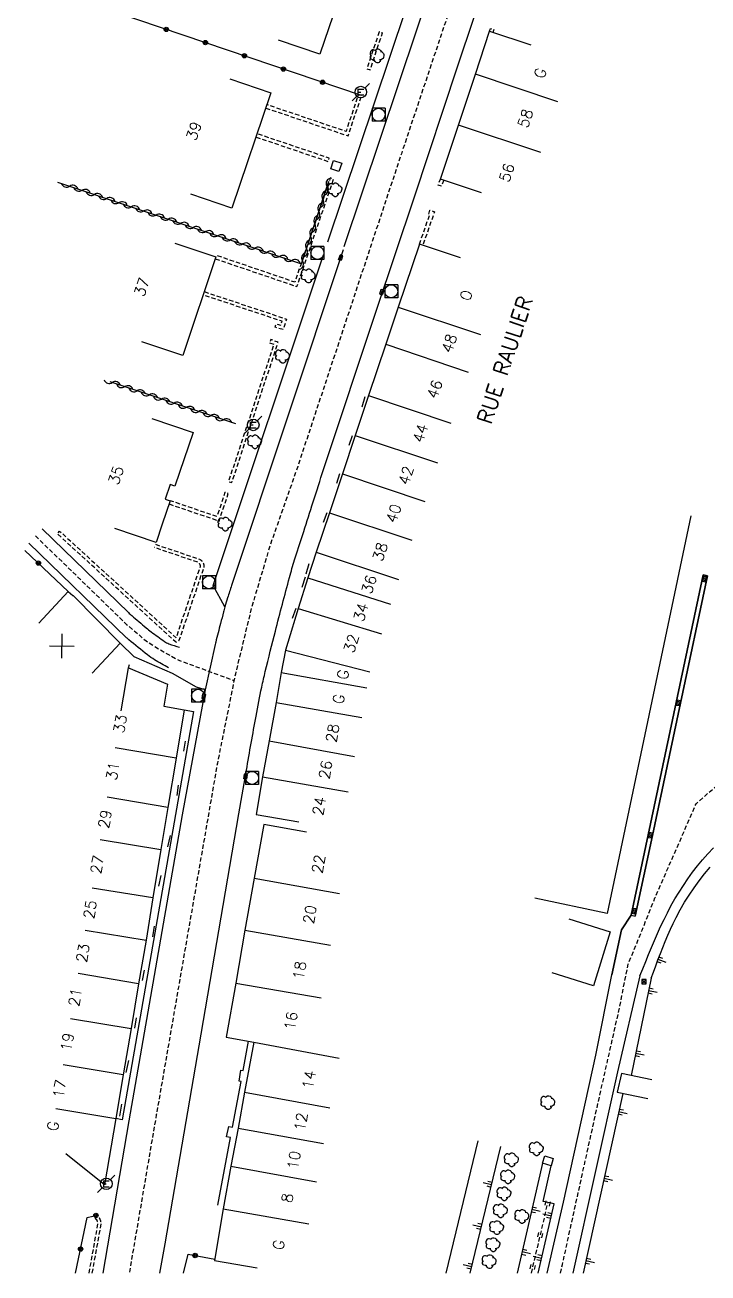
# Model space of a CAD drawing. Header units: millimetres. Extents: x 133017 to 134000, y 130000 to 131000.
# Drawn here: x 133380.3 to 133458.9, y 130000 to 130143.8 of the extents above; entities that cross this region are included whole.
import ezdxf
from ezdxf.enums import TextEntityAlignment as Align

# ---------------------------------------------------------------- set-up
doc = ezdxf.new("R2010")
doc.units = ezdxf.units.MM
doc.linetypes.add('DASHED', pattern=[0.75, 0.5, -0.25])
doc.layers.get('0').update_dxf_attribs({"linetype": 'CONTINUOUS'})
for name, color, linetype in [('W0001', 6, 'DASHED'), ('W0008', 7, 'CONTINUOUS'), ('W0100', 7, 'CONTINUOUS'), ('W0112', 1, 'DASHED'), ('W0211', 2, 'CONTINUOUS'), ('W0220', 5, 'DASHED'), ('W0300', 7, 'CONTINUOUS'), ('W0310', 3, 'CONTINUOUS'), ('W0322', 7, 'CONTINUOUS'), ('W0330', 7, 'CONTINUOUS'), ('W0400', 7, 'CONTINUOUS'), ('W0420', 7, 'CONTINUOUS'), ('W0471', 7, 'CONTINUOUS'), ('W0515', 5, 'CONTINUOUS'), ('W0989', 7, 'CONTINUOUS'), ('W0991', 7, 'CONTINUOUS'), ('W1102', 7, 'CONTINUOUS')]:
    doc.layers.add(name, color=color, linetype=linetype)
doc.styles.get("Standard").update_dxf_attribs({"font": 'romans.shx', "width": 0.85})

# ---------------------------------------------------------------- blocks, each defined once
blk = doc.blocks.new('t211o')
at = {"color": 0, "linetype": 'Continuous'}
for p, q in [((-0.29, 0.5), (-0.29, 0)), ((0, 1), (0, 0)), ((0.29, 0.5), (0.29, 0))]:
    blk.add_line(p, q, dxfattribs=at)
blk = doc.blocks.new('T400')
for p, q in [((-0.15, 0.3), (0.15, 0.3)), ((-0.15, -0.25), (-0.15, 0.3)), ((-0.15, 0.15), (0.15, 0.15)), ((-0.15, 0), (0.15, 0)), ((0.15, 0.3), (0.15, -0.25)), ((-0.15, -0.15), (0.15, -0.15)), ((-0.15, -0.25), (-0.15, -0.3)), ((-0.15, -0.3), (0.15, -0.3)), ((0.15, -0.3), (0.15, -0.25))]:
    blk.add_line(p, q)
blk = doc.blocks.new('T300')
for p, q in [((-0.8, 0.51), (-0.86, 0.34)), ((-0.86, 0.34), (-0.86, 0.17)), ((-0.86, 0.17), (-0.74, 0.06)), ((-0.69, 0.63), (-0.8, 0.51)), ((-0.8, -0.06), (-0.74, 0.06)), ((-0.74, 0.06), (-0.69, 0.11)), ((-0.57, 0.69), (-0.69, 0.63)), ((-0.46, 0.69), (-0.57, 0.69)), ((-0.29, 0.63), (-0.46, 0.69)), ((-0.29, 0.63), (-0.17, 0.74)), ((-0.23, 0.57), (-0.29, 0.63)), ((-0.17, 0.74), (-0.06, 0.8)), ((-0.06, 0.8), (0.06, 0.8)), ((0.06, 0.8), (0.23, 0.74)), ((0.23, 0.74), (0.34, 0.63)), ((0.34, 0.63), (0.4, 0.51)), ((0.46, 0.46), (0.34, 0.46)), ((0.4, 0.51), (0.4, 0.46)), ((0.57, 0.4), (0.46, 0.46)), ((0.57, 0.4), (0.69, 0.29)), ((0.69, 0.29), (0.74, 0.17)), ((0.74, 0.06), (0.69, -0.17)), ((0.74, 0.17), (0.74, 0.06)), ((-0.8, -0.17), (-0.8, -0.06)), ((-0.8, -0.23), (-0.8, -0.17)), ((-0.74, -0.34), (-0.8, -0.23)), ((-0.69, -0.4), (-0.74, -0.34)), ((-0.51, -0.46), (-0.69, -0.4)), ((-0.4, -0.46), (-0.51, -0.46)), ((-0.4, -0.46), (-0.34, -0.46)), ((-0.34, -0.46), (-0.34, -0.4)), ((-0.34, -0.51), (-0.34, -0.46)), ((-0.29, -0.63), (-0.34, -0.51)), ((-0.17, -0.74), (-0.29, -0.63)), ((-0.06, -0.8), (-0.17, -0.74)), ((0.06, -0.8), (-0.06, -0.8)), ((0.17, -0.74), (0.06, -0.8)), ((0.23, -0.69), (0.17, -0.74)), ((0.29, -0.46), (0.23, -0.46)), ((0.29, -0.63), (0.23, -0.69)), ((0.46, -0.4), (0.29, -0.46)), ((0.34, -0.51), (0.29, -0.63)), ((0.34, -0.51), (0.34, -0.46)), ((0.57, -0.34), (0.46, -0.4)), ((0.63, -0.29), (0.57, -0.34)), ((0.69, -0.17), (0.63, -0.29))]:
    blk.add_line(p, q)
blk = doc.blocks.new('t330o')
at = {"color": 0, "linetype": 'Continuous'}
for p, q in [((0.25, -0.25), (-0.25, 0.25)), ((-0.25, -0.25), (0.25, 0.25)), ((-0.25, 0.25), (-0.25, -0.25)), ((0.25, 0.25), (-0.25, 0.25)), ((0.25, -0.25), (0.25, 0.25)), ((-0.25, -0.25), (0.25, -0.25)), ((-0.25, -0.25), (-0.25, -0.25))]:
    blk.add_line(p, q, dxfattribs=at)
blk = doc.blocks.new('t220o')
at = {"color": 0, "linetype": 'Continuous'}
for p, q in [((-0.25, 0.25), (0.25, 0.25)), ((-0.25, -0.25), (0.25, -0.25))]:
    blk.add_line(p, q, dxfattribs=at)
blk = doc.blocks.new('T471')
for p, q in [((-0.333334, 0.333334), (-0.333334, -0.333334)), ((-0.333334, 0.333334), (0.333334, 0.333334)), ((-0.333334, 0), (0, 0)), ((0.500001, 0.500001), (1.000002, 1.000002)), ((-0.500001, -0.500001), (-1.000002, -1.000002)), ((-0.333334, -0.333334), (0.333334, -0.333334))]:
    blk.add_line(p, q)
blk.add_ellipse((0, 0), major_axis=(0.471405, 0.471405), ratio=1, start_param=5.4977871438, end_param=11.780972451)
blk = doc.blocks.new('T420')
for p, q in [((0.75, 0.75), (-0.75, 0.75)), ((-0.75, 0.75), (-0.75, -0.75)), ((0.75, 0.75), (0.75, -0.75)), ((0.75, -0.75), (-0.75, -0.75))]:
    blk.add_line(p, q)
blk.add_ellipse((0, 0), major_axis=(-0.53, 0.53), ratio=1, start_param=3.926991, end_param=10.210176)
blk = doc.blocks.new('t112o')
at = {"color": 0, "linetype": 'Continuous'}
for p, q in [((-0.5, 0.5), (0.5, 0.5)), ((-0.5, -0.5), (-0.5, 0.5)), ((0.5, 0.5), (0.5, -0.5)), ((0.5, -0.5), (-0.5, -0.5))]:
    blk.add_line(p, q, dxfattribs=at)
blk = doc.blocks.new('t991o')
at = {"color": 0, "linetype": 'Continuous'}
for p, q in [((-1, 1), (1, -1)), ((-1, -1), (1, 1))]:
    blk.add_line(p, q, dxfattribs=at)
blk = doc.blocks.new('t322o')
at = {"color": 0, "linetype": 'Continuous'}
for radius in [0.25, 0.15]:
    blk.add_circle((0, 0), radius, dxfattribs=at)
blk = doc.blocks.new('t310o')
at = {"color": 0, "linetype": 'Continuous'}
for centre, start, end in [((-0.5, 0.38), 216.8699, 323.1304), ((0.5, -0.37), 36.8699, 143.1303)]:
    blk.add_arc(centre, 0.625, start, end, dxfattribs=at)

msp = doc.modelspace()

# ---------------------------------------------------------------- linework, layer by layer
at = {"layer": 'W0001', "flags": 128}
for points in [[(133499.75, 130923.1), (133495.35, 130905.58), (133487.55, 130872.12), (133485.25, 130861.2), (133484.26, 130856.16), (133483.65, 130850.43), (133483.8, 130844.78), (133484.11, 130838.43), (133485.18, 130830.95), (133487.01, 130820.28), (133490.07, 130804.39), (133492.37, 130793.13), (133493.74, 130784.95), (133494.97, 130776.7), (133495.81, 130768.3), (133496.8, 130757.98), (133497.72, 130743.88), (133498.26, 130735.48), (133497.95, 130725.09), (133497.8, 130712.29), (133497.26, 130690.44), (133497.8, 130671.6), (133498.18, 130662.05), (133498.87, 130653.11), (133500.02, 130643.95), (133501.7, 130632.67), (133504.3, 130618.92), (133506.6, 130605.32), (133515.16, 130563.61), (133519.29, 130539.16), (133524.48, 130510.85), (133525.55, 130502.37), (133526.47, 130495.03), (133526.78, 130486.33), (133526.93, 130477.46), (133526.55, 130469.98), (133525.4, 130459.51), (133524.02, 130449.9), (133521.5, 130433.32), (133519.89, 130423.04), (133518.59, 130416.4), (133517.13, 130408.83), (133514.38, 130398.9), (133510.79, 130387.9), (133498.55, 130350.77), (133491.75, 130331.75), (133473.08, 130276.28), (133462.38, 130244.73), (133441.35, 130181.93), (133423.61, 130128.92), (133411.67, 130092.89), (133408.46, 130083.72), (133406.32, 130076.54), (133404.49, 130068.98), (133402.42, 130058.74), (133395.39, 130018.24), (133392.27, 130000)], [(133381.48, 130084.9), (133391.97, 130074.7), (133394.21, 130072.8), (133396.07, 130071.65), (133397.97, 130070.59), (133404.34, 130068.24)], [(133441.94, 130000), (133442.16, 130000.97), (133446.3, 130019.75), (133448.66, 130030.19), (133449.74, 130035.59), (133451.34, 130039.5), (133452.82, 130043.2), (133457.55, 130054.03), (133463.64, 130059.43)]]:
    msp.add_lwpolyline(points, dxfattribs=at)
at = {"layer": 'W0008', "flags": 128}
for points in [[(133490.75, 130337.71), (133488.33, 130330.38), (133484.66, 130319.54), (133478.44, 130301.18), (133473.83, 130287.52), (133462.35, 130253.4), (133451.73, 130221.86), (133445.19, 130202.26), (133437.05, 130178.11), (133429.56, 130155.8), (133416.99, 130118.19)], [(133484.66, 130319.54), (133482.06, 130318.18), (133471.9, 130287.87), (133469.43, 130280.65), (133468.31, 130277.54), (133466.65, 130272.42), (133466.24, 130271.27), (133460.39, 130253.86), (133456.8, 130243.15), (133455.66, 130239.78), (133450.13, 130223.14), (133443.24, 130202.83), (133434.94, 130178.02), (133427.7, 130156.27), (133415.1, 130118.75)], [(133403.29, 130076.74), (133401.92, 130079.18), (133414.64, 130117.27)], [(133419.41, 130100.92), (133419.06, 130099.73)], [(133417.95, 130096.45), (133417.57, 130095.31)], [(133416.5, 130092.06), (133416.14, 130090.94)], [(133415.01, 130087.57), (133414.62, 130086.43)], [(133412.95, 130081.67), (133412.59, 130080.49)], [(133412.53, 130080.14), (133412.15, 130078.98)], [(133411.44, 130076.56), (133411.02, 130075.4)], [(133401.02, 130067.19), (133400.01, 130067.49), (133397.26, 130069.07), (133392.82, 130070.96)], [(133398.59, 130064.89), (133399.68, 130064.68), (133391.47, 130017.66), (133390.74, 130017.8)], [(133398.72, 130061.27), (133398.51, 130060.12)], [(133397.92, 130056.21), (133397.74, 130054.99)], [(133396.98, 130050.38), (133396.69, 130049.1)], [(133395.9, 130045.79), (133395.63, 130044.56)], [(133395.16, 130039.95), (133394.96, 130038.71)], [(133393.99, 130034.88), (133393.75, 130033.71)], [(133440.42, 130000), (133442.29, 130008.18), (133446, 130025.11), (133447.86, 130034.34)], [(133451.09, 130034.23), (133448.52, 130023.17), (133443.37, 130000)], [(133393.08, 130029.4), (133392.86, 130028.19)], [(133402.47, 130007.8), (133403.92, 130015.6), (133403.48, 130015.69), (133403.75, 130016.87), (133404.15, 130016.81), (133405.15, 130022.08), (133404.94, 130022.09), (133405.12, 130023.38), (133405.4, 130023.33), (133406.02, 130026.71)], [(133392.18, 130024.47), (133391.88, 130023.08)], [(133452.47, 130022.25), (133448.96, 130022.98), (133448.48, 130020.83), (133451.99, 130020.1)], [(133391.39, 130019.47), (133391.14, 130018.05)]]:
    msp.add_lwpolyline(points, dxfattribs=at)
for points in [[(133395.8, 130000), (133396.39, 130003.38), (133400.54, 130027.51), (133404.9, 130052.9), (133405.77, 130057.92, -0.002694), (133406.88, 130064.16, -0.005052), (133407.53, 130067.48, -0.008799), (133407.94, 130069.29, -0.00341), (133409.1, 130073.94, -0.003444), (133410.73, 130080.13, -0.01062), (133411.32, 130082.13, -0.000647), (133412.23, 130084.97, 0.000541), (133413.31, 130088.37, 0.000436), (133414.5, 130092.09, -0.003558), (133414.64, 130092.55), (133420.78, 130111.02), (133425.08, 130123.85), (133430.13, 130139.05), (133439.44, 130166.87), (133457.12, 130219.74), (133479.02, 130284.83)], [(133416.9, 130117.85), (133404.06, 130079.2, 0.005474), (133403.6, 130077.77, 0.007669), (133403.29, 130076.74, 0.002259), (133403.13, 130076.14, 0.00101), (133402.78, 130074.81, 0.001081), (133402.23, 130072.68, 0.008538), (133402.17, 130072.41), (133401.02, 130067.19), (133398.36, 130052.78), (133392.24, 130017.54), (133389.24, 130000)], [(133382.25, 130085.72), (133392.19, 130076.07, 0.014336), (133392.56, 130075.74, 0.003293), (133394.21, 130074.33, 0.014979), (133394.81, 130073.85, 0.006177), (133396.32, 130072.76, 0.061045), (133396.84, 130072.48, 0.027939), (133398.06, 130072.08)], [(133396.8, 130069.71, -0.015884), (133395.18, 130070.64, -0.030534), (133394.38, 130071.2, -0.002798), (133392.24, 130072.93, -0.020956), (133391.97, 130073.17), (133380.72, 130084.08)]]:
    msp.add_lwpolyline(points, format="xyb", dxfattribs=at)
at = {"layer": 'W0008'}
for points in [[(133450.06, 130041.22), (133450.55, 130041.12), (133452.53, 130050.39), (133455.75, 130065.63), (133458.86, 130080.31), (133458.38, 130080.42), (133455.27, 130065.73), (133452.05, 130050.49), (133450.06, 130041.22), (133448.95, 130039.55), (133447.86, 130034.34), (133448.95, 130039.55), (133450.06, 130041.22), (133452.05, 130050.49), (133455.27, 130065.73), (133458.38, 130080.42), (133458.86, 130080.31), (133455.75, 130065.63), (133452.53, 130050.39), (133450.55, 130041.12)], [(133451.09, 130034.23), (133451.42, 130035.05), (133451.75, 130035.88), (133452.08, 130036.7), (133452.41, 130037.51), (133452.75, 130038.32), (133453.11, 130039.12), (133453.47, 130039.92), (133453.86, 130040.72), (133454.25, 130041.5), (133454.66, 130042.28), (133454.66, 130042.28), (133455.12, 130043.09), (133455.59, 130043.88), (133456.09, 130044.65), (133456.61, 130045.41), (133457.16, 130046.16), (133457.72, 130046.89), (133458.31, 130047.61), (133458.91, 130048.3), (133459.55, 130048.97)]]:
    msp.add_lwpolyline(points, dxfattribs=at)
at = {"layer": 'W0008', "flags": 128}
msp.add_lwpolyline([(133440.85, 130012.34), (133439.85, 130012.65), (133440.12, 130013.5), (133441.11, 130013.19)], close=True, dxfattribs=at)
at = {"layer": 'W0100', "flags": 128}
for points in [[(133414.03, 130155.29), (133418.76, 130153.67), (133414.21, 130140.38), (133409.48, 130142)], [(133432.85, 130124.42), (133428.11, 130126.01), (133430.19, 130132.21), (133432.14, 130138.07), (133433.78, 130143.03), (133438.53, 130141.46)], [(133403.86, 130137.55), (133408.59, 130135.95), (133404.1, 130122.67), (133399.36, 130124.27)], [(133397.51, 130118.64), (133402.25, 130117.05), (133398.45, 130105.67), (133393.71, 130107.25)], [(133430.43, 130116.92), (133425.69, 130118.51), (133423.26, 130111.27), (133421.83, 130106.97), (133419.82, 130101.08), (133418.3, 130096.47), (133416.82, 130092.04), (133415.33, 130087.58), (133413.81, 130083.04), (133412.84, 130080.09), (133411.74, 130076.56), (133410.55, 130072.61), (133410.27, 130071.73), (133409.78, 130069.19), (133409.19, 130065.72), (133408.39, 130061.3), (133407.62, 130057.16), (133406.88, 130052.8), (133411.82, 130051.97)], [(133394.87, 130098.42), (133399.62, 130096.83), (133397.54, 130090.63), (133396.97, 130090.83), (133396.4, 130089.14), (133396.99, 130088.94), (133396.07, 130086.26), (133395.36, 130084.15), (133390.62, 130085.76)], [(133381.84, 130074.85), (133385.25, 130078.51), (133385.77, 130078.03), (133385.8, 130078.05), (133391.21, 130072.55), (133388, 130069.1)], [(133391.35, 130064.77), (133392.17, 130069.71), (133396.66, 130067.82), (133396.24, 130065.28), (133398.59, 130064.89), (133397.67, 130059.32), (133396.72, 130053.64), (133395.9, 130048.77), (133394.98, 130043.2), (133394.22, 130038.35), (133393.35, 130033.32), (133392.48, 130028.15), (133391.59, 130022.83), (133390.74, 130017.8), (133389.44, 130010.15), (133384.98, 130013.72)], [(133412.69, 130050.78), (133407.77, 130051.68), (133406.65, 130045.47), (133405.6, 130039.5), (133404.54, 130033.4), (133403.45, 130027.17), (133406.63, 130026.59), (133405.56, 130020.85), (133404.8, 130016.7), (133403.99, 130012.31), (133403.1, 130007.41), (133402.08, 130001.45), (133407.01, 130000.61)], [(133442.89, 130040.8), (133447.67, 130039.31), (133445.73, 130033.09), (133440.96, 130034.57)]]:
    msp.add_lwpolyline(points, dxfattribs=at)
at = {"layer": 'W0100'}
msp.add_lwpolyline([(133456.94, 130087.23), (133447.3, 130041.41), (133438.97, 130043.16)], dxfattribs=at)
at = {"layer": 'W0112', "flags": 128}
for points in [[(133421.05, 130142.96), (133419.63, 130138.69), (133420.01, 130138.57), (133421.43, 130142.83)], [(133408.44, 130107.15), (133408.92, 130106.97), (133403.7, 130091.16), (133404.08, 130091.04), (133409.42, 130107.22), (133408.57, 130107.52)]]:
    msp.add_lwpolyline(points, close=True, dxfattribs=at)
for points in [[(133433.78, 130143.03), (133433.88, 130143.35), (133434.26, 130143.23), (133434.16, 130142.9)], [(133408, 130134.19), (133417.49, 130130.98), (133419.03, 130135.64), (133418.65, 130135.76), (133417.24, 130131.49), (133408.13, 130134.57)], [(133406.87, 130130.85), (133415.17, 130128.04), (133415.29, 130128.42), (133406.99, 130131.23)], [(133402.18, 130116.83), (133411.59, 130113.62), (133415.81, 130126.01), (133415.43, 130126.13), (133411.34, 130114.13), (133402.31, 130117.21)], [(133428.49, 130125.88), (133428.22, 130125.17), (133427.85, 130125.31), (133428.11, 130126.01)], [(133425.69, 130118.51), (133426.89, 130121.93), (133426.77, 130121.98), (133426.9, 130122.42), (133427.43, 130122.24), (133426.53, 130119.68), (133426.07, 130118.38)], [(133400.91, 130113.04), (133410.38, 130109.88), (133409.99, 130108.67), (133409.06, 130108.94), (133409.17, 130109.32), (133409.73, 130109.16), (133409.88, 130109.62), (133400.79, 130112.66)], [(133396.86, 130088.58), (133402.63, 130086.62), (133403.67, 130089.79), (133403.29, 130089.92), (133402.37, 130087.13), (133396.99, 130088.96)]]:
    msp.add_lwpolyline(points, dxfattribs=at)
for points in [[(133395.29, 130083.94), (133400.36, 130082.22, -0.072732), (133400.58, 130082.08, -0.072732), (133400.74, 130081.87, -0.085405), (133400.85, 130081.59, -0.085405), (133400.86, 130081.29), (133398, 130072.86), (133397.95, 130072.78, -0.062369), (133397.9, 130072.73, -0.053115), (133397.8, 130072.66, -0.125813), (133397.75, 130072.64, -0.102016), (133397.66, 130072.66, -0.081415), (133397.57, 130072.73), (133383.98, 130085.16), (133384.25, 130085.46), (133397.68, 130073.17), (133400.47, 130081.37, 0.068862), (133400.46, 130081.51, 0.085405), (133400.4, 130081.67, 0.072732), (133400.31, 130081.78, 0.062612), (133400.21, 130081.85), (133395.16, 130083.57)], [(133388.34, 130006.31, -0.045832), (133388.49, 130006.16, -0.06602), (133388.53, 130006.09, -0.030135), (133388.65, 130005.76), (133387.61, 130000)], [(133388.01, 130000), (133389.05, 130005.72, 0.112673), (133389.04, 130005.84, 0.032563), (133388.9, 130006.24, 0.06602), (133388.8, 130006.41, 0.045832), (133388.61, 130006.61), (133388.34, 130006.31)]]:
    msp.add_lwpolyline(points, format="xyb", dxfattribs=at)
at = {"layer": 'W0211', "flags": 128}
for points in [[(133428.76, 130000), (133432.44, 130015.22)], [(133431.54, 130000), (133435.07, 130014.59)], [(133439.85, 130012.65), (133438.9, 130008.48), (133436.96, 130000)], [(133439.36, 130000), (133441.22, 130007.99), (133439.94, 130008.25), (133440.85, 130012.34)]]:
    msp.add_lwpolyline(points, dxfattribs=at)
at = {"layer": 'W0220', "flags": 128}
msp.add_lwpolyline([(133438.6, 130000), (133440.5, 130008.14)], dxfattribs=at)
at = {"layer": 'W0310', "flags": 128}
for points in [[(133383.99, 130125.66), (133412.12, 130116.26), (133415.26, 130125.77)], [(133404.55, 130097.82), (133390.06, 130102.66)]]:
    msp.add_lwpolyline(points, dxfattribs=at)
at = {"layer": 'W0322', "flags": 128}
for points in [[(133419.03, 130135.64), (133390.77, 130145.2)], [(133385.25, 130078.51), (133380.26, 130083.24)], [(133392.82, 130070.96), (133391.21, 130072.55)], [(133392.17, 130069.71), (133392.29, 130070.1)], [(133386.09, 130000), (133387.42, 130006.39), (133388.72, 130006.71)], [(133398.52, 130000), (133399.06, 130002.17), (133402.11, 130001.6)]]:
    msp.add_lwpolyline(points, dxfattribs=at)
at = {"layer": 'W0515'}
msp.add_lwpolyline([(133452.38, 130033.95), (133452.64, 130034.66), (133452.91, 130035.38), (133453.16, 130036.09), (133453.44, 130036.79), (133453.72, 130037.5), (133454, 130038.2), (133454.3, 130038.9), (133454.61, 130039.59), (133454.92, 130040.27), (133455.27, 130040.95), (133455.73, 130041.83), (133456.23, 130042.7), (133456.77, 130043.54), (133457.33, 130044.38), (133457.92, 130045.19), (133458.53, 130045.98), (133459.17, 130046.75)], dxfattribs=at)
at = {"layer": 'W0515', "flags": 128}
for points in [[(133452.38, 130033.95), (133450.07, 130022.75)], [(133449.1, 130020.68), (133444.56, 130000)]]:
    msp.add_lwpolyline(points, dxfattribs=at)
at = {"layer": 'W1102', "flags": 128}
for points in [[(133441.63, 130134.92), (133432.14, 130138.07)], [(133439.68, 130129.07), (133430.19, 130132.21)], [(133423.26, 130111.27), (133432.74, 130108.1)], [(133421.83, 130106.97), (133431.31, 130103.78)], [(133419.82, 130101.08), (133429.31, 130097.9)], [(133418.3, 130096.47), (133427.79, 130093.32)], [(133416.82, 130092.04), (133426.3, 130088.87)], [(133415.33, 130087.58), (133424.81, 130084.41)], [(133413.81, 130083.04), (133423.3, 130079.89)], [(133412.84, 130080.09), (133422.36, 130077.05)], [(133411.74, 130076.56), (133421.31, 130073.63)], [(133410.27, 130071.73), (133419.98, 130069.26)], [(133409.78, 130069.19), (133419.62, 130067.4)], [(133409.19, 130065.72), (133419.04, 130064)], [(133397.67, 130059.32), (133390.65, 130060.48)], [(133408.39, 130061.3), (133418.22, 130059.5)], [(133407.62, 130057.16), (133417.47, 130055.41)], [(133396.72, 130053.64), (133389.72, 130054.82)], [(133388.91, 130049.94), (133395.9, 130048.77)], [(133406.65, 130045.47), (133416.49, 130043.72)], [(133394.98, 130043.2), (133387.99, 130044.32)], [(133387.2, 130039.51), (133394.22, 130038.35)], [(133405.6, 130039.5), (133415.46, 130037.78)], [(133393.35, 130033.32), (133386.38, 130034.51)], [(133404.54, 130033.4), (133414.39, 130031.68)], [(133385.52, 130029.32), (133392.48, 130028.15)], [(133406.63, 130026.59), (133416.46, 130024.75)], [(133391.59, 130022.83), (133384.65, 130024)], [(133405.56, 130020.85), (133415.39, 130019.04)], [(133383.82, 130018.96), (133390.74, 130017.8)], [(133404.8, 130016.7), (133414.64, 130014.91)], [(133403.99, 130012.31), (133413.83, 130010.5)], [(133403.1, 130007.41), (133412.95, 130005.68)]]:
    msp.add_lwpolyline(points, dxfattribs=at)

# ---------------------------------------------------------------- block references
at = {"layer": 'W0112', "rotation": 71.40579209134049}
msp.add_blockref('t112o', (133416.11, 130127.51), dxfattribs=at)
at = {"layer": 'W0211'}
for p, rotation in [((133453.17, 130036.12), 249.3711868735467), ((133452.08, 130032.52), 258.3519311410008), ((133450.59, 130025.29), 258.3519311410008), ((133448.63, 130018.57), 257.6394366722614), ((133434, 130010.19), 76.42165728866964), ((133446.95, 130010.89), 257.6394366723017), ((133438.63, 130007.31), 257.129155319136), ((133440.89, 130006.59), 76.87488714994474), ((133432.83, 130005.33), 76.42165728866964), ((133437.52, 130002.43), 257.1291553191305), ((133431.72, 130000.75), 76.42165728866964), ((133439.76, 130001.73), 76.87488714965778), ((133444.87, 130001.4), 257.6394366722704)]:
    msp.add_blockref('t211o', p, dxfattribs=dict(at, rotation=rotation))
at = {"layer": 'W0220', "rotation": 76.8748871567068}
for p in [(133440.47, 130008), (133439.62, 130004.35), (133438.76, 130000.69)]:
    msp.add_blockref('t220o', p, dxfattribs=at)
at = {"layer": 'W0300'}
for p in [(133420.87, 130140.19), (133416, 130124.77), (133412.92, 130114.85), (133409.96, 130105.59), (133406.75, 130095.74), (133403.34, 130086.26), (133440.52, 130019.63), (133439.19, 130014.3), (133436.32, 130013.04), (133435.9, 130011.08), (133435.47, 130009.13), (133435.05, 130007.17), (133437.52, 130006.52), (133434.62, 130005.22), (133434.2, 130003.26), (133433.77, 130001.31)]:
    msp.add_blockref('T300', p, dxfattribs=at)
at = {"layer": 'W0310'}
for p, rotation in [((133385.41, 130125.18), 341.5198556405201), ((133386.83, 130124.71), 341.5198556405201), ((133415.05, 130125.12), 71.73948045966665), ((133388.25, 130124.23), 341.5198556405201), ((133389.68, 130123.76), 341.5198556405201), ((133391.1, 130123.28), 341.5198556405201), ((133414.58, 130123.69), 71.73948045966665), ((133392.52, 130122.81), 341.5198556405201), ((133393.94, 130122.33), 341.5198556405201), ((133395.37, 130121.86), 341.5198556405201), ((133414.11, 130122.27), 71.73948045966665), ((133396.79, 130121.38), 341.5198556405201), ((133398.21, 130120.91), 341.5198556405201), ((133399.64, 130120.43), 341.5198556405201), ((133413.64, 130120.84), 71.73948045966665), ((133401.06, 130119.95), 341.5198556405201), ((133402.48, 130119.48), 341.5198556405201), ((133403.9, 130119), 341.5198556405201), ((133413.17, 130119.42), 71.73948045966665), ((133405.33, 130118.53), 341.5198556405201), ((133406.75, 130118.05), 341.5198556405201), ((133408.17, 130117.58), 341.5198556405201), ((133412.7, 130118), 71.73948045966665), ((133409.59, 130117.1), 341.5198556405201), ((133411.02, 130116.63), 341.5198556405201), ((133412.23, 130116.57), 71.73948045966665), ((133390.32, 130102.57), 161.5198556404834), ((133391.75, 130102.1), 161.5198556404834), ((133393.17, 130101.62), 161.5198556404834), ((133394.59, 130101.15), 161.5198556404834), ((133396.01, 130100.67), 161.5198556404834), ((133397.44, 130100.2), 161.5198556404834), ((133398.86, 130099.72), 161.5198556404834), ((133400.28, 130099.24), 161.5198556404834), ((133401.7, 130098.77), 161.5198556404834), ((133403.13, 130098.29), 161.5198556404834)]:
    msp.add_blockref('t310o', p, dxfattribs=dict(at, rotation=rotation))
at = {"layer": 'W0322'}
for p, rotation in [((133396.54, 130143.25), 161.3081968771396), ((133401.04, 130141.73), 161.3081968771396), ((133405.53, 130140.21), 161.3081968771396), ((133410.03, 130138.68), 161.3081968771396), ((133414.53, 130137.16), 161.3081968771396), ((133381.81, 130081.78), 136.4894570296292), ((133388.43, 130006.64), 13.95804443966878), ((133386.66, 130002.76), 78.24336463273859), ((133399.86, 130002.02), 349.4133860636964)]:
    msp.add_blockref('t322o', p, dxfattribs=dict(at, rotation=rotation))
at = {"layer": 'W0330'}
msp.add_blockref('t330o', (133451.56, 130033.56), dxfattribs=at)
at = {"layer": 'W0400'}
for p, rotation in [((133416.62, 130116.94), 162.7810064781809), ((133421.35, 130113), 343.9271766891095), ((133458.52, 130079.95), 348.0405855597027), ((133400.86, 130066.42), 168.0314511808766), ((133455.51, 130065.68), 348.0405855622928), ((133405.66, 130057.19), 171.521756528531), ((133452.29, 130050.44), 347.9215310628412), ((133450.42, 130041.71), 347.9215310645691)]:
    msp.add_blockref('T400', p, dxfattribs=dict(at, rotation=rotation))
at = {"layer": 'W0420'}
for p in [(133420.98, 130133.41), (133413.95, 130117.5), (133422.44, 130113.08), (133401.45, 130079.56), (133400.19, 130066.5), (133406.41, 130057.03)]:
    msp.add_blockref('T420', p, dxfattribs=at)
at = {"layer": 'W0471'}
for p in [(133418.94, 130136.03), (133406.55, 130097.69), (133389.63, 130010.28)]:
    msp.add_blockref('T471', p, dxfattribs=at)
at = {"layer": 'W0991', "rotation": 44.51515975222219}
msp.add_blockref('t991o', (133384.52, 130072.22), dxfattribs=at)

# ---------------------------------------------------------------- texts
at = {"layer": 'W0989'}
msp.add_text('RUE RAULIER', height=1.75, rotation=71.5748, dxfattribs=at).set_placement((133435.52, 130105.18), align=Align.MIDDLE)
at = {"layer": 'W0991'}
for s, rotation, p in [('G', 71.5875, (133439.6, 130138.21)), ('58', 71.5875, (133437.89, 130133)), ('39', 71.3082, (133399.71, 130131.55)), ('56', 71.5875, (133435.75, 130126.75)), ('37', 71.2311, (133393.71, 130113.57)), ('O', 71.4261, (133431.07, 130112.61)), ('48', 71.4261, (133429.13, 130107.09)), ('46', 71.4261, (133427.46, 130101.8)), ('44', 72.3025, (133425.8, 130096.73)), ('35', 71.2311, (133390.75, 130091.89)), ('42', 72.3025, (133424.15, 130091.88)), ('40', 72.3025, (133422.72, 130087.5)), ('38', 72.3025, (133421.16, 130083.08)), ('36', 72.3025, (133419.89, 130079.32)), ('34', 72.3025, (133418.96, 130076.12)), ('32', 72.3025, (133417.84, 130072.52)), ('G', 79.9715, (133416.89, 130068.93)), ('G', 79.9715, (133416.39, 130066.11)), ('33', 80.412, (133391.22, 130063.25)), ('28', 79.9715, (133415.67, 130062.19)), ('26', 79.9715, (133414.87, 130057.98)), ('31', 80.412, (133390.37, 130057.83)), ('24', 79.9715, (133414.15, 130053.79)), ('29', 80.412, (133389.47, 130052.29)), ('27', 80.412, (133388.57, 130047.05)), ('22', 80.0868, (133414.07, 130047.12)), ('25', 80.412, (133387.75, 130041.88)), ('20', 80.0868, (133413.06, 130041.3)), ('23', 80.412, (133386.92, 130036.86)), ('18', 80.0868, (133411.88, 130034.86)), ('21', 80.412, (133386.03, 130031.77)), ('16', 80.0868, (133410.89, 130029.04)), ('19', 80.412, (133385.13, 130026.61)), ('14', 80.0218, (133412.97, 130022.27)), ('17', 80.412, (133384.23, 130021.22)), ('G', 80.412, (133383.49, 130016.92)), ('12', 80.0218, (133412.04, 130017.42)), ('10', 80.0218, (133411.24, 130013)), ('8', 80.0218, (133410.48, 130008.65)), ('G', 80.0218, (133409.49, 130003.24))]:
    msp.add_text(s, height=1.25, rotation=rotation, dxfattribs=at).set_placement(p, align=Align.MIDDLE)

doc.saveas('drawing.dxf')
